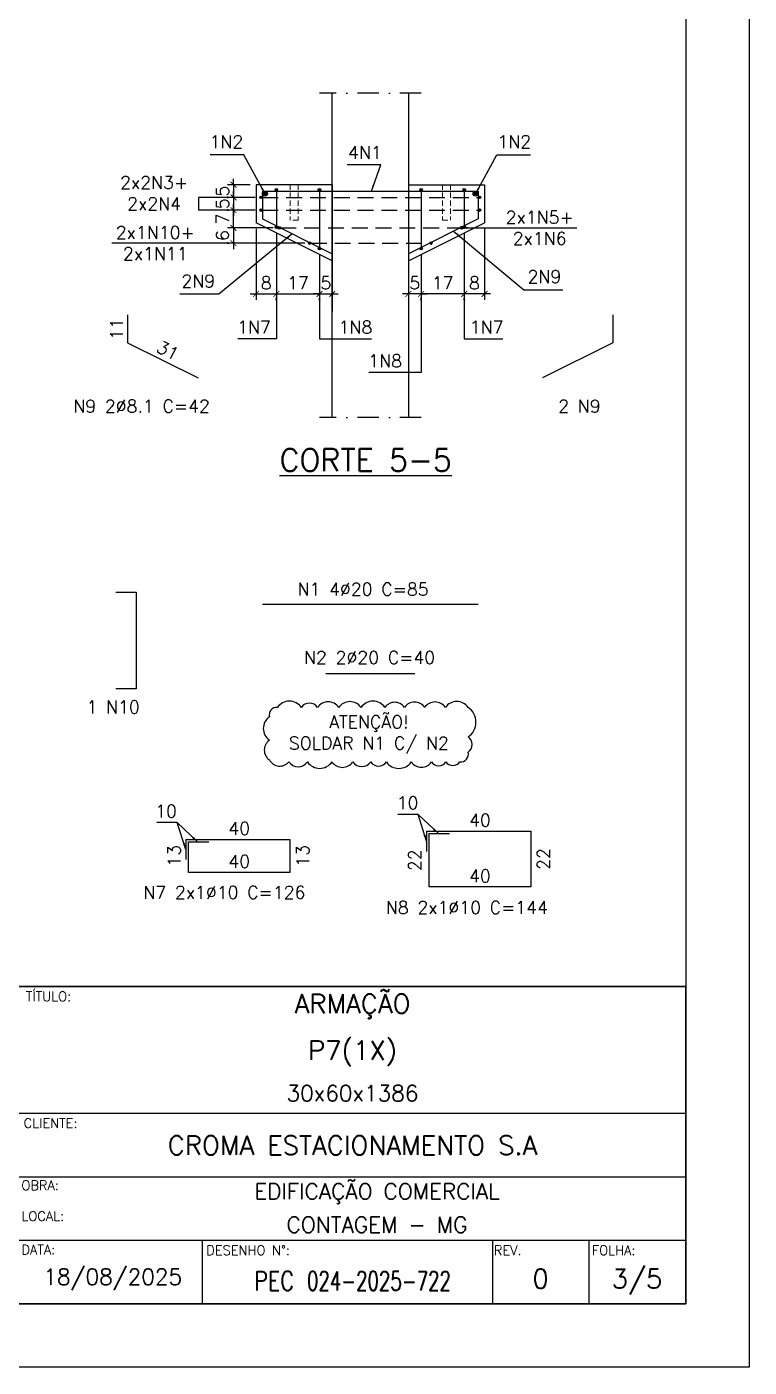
# Model space of a CAD drawing. Header units: centimetres. Extents: x 1658 to 19651, y 8294 to 11444.
# Drawn here: x 13542 to 14396, y 8294 to 9878 of the extents above; entities that cross this region are included whole.
import ezdxf
from ezdxf.enums import TextEntityAlignment as Align

# ---------------------------------------------------------------- set-up
doc = ezdxf.new("R2010")
doc.units = ezdxf.units.CM
doc.header["$LTSCALE"] = 50
doc.header["$MEASUREMENT"] = 0
doc.header["$PDMODE"] = 67
for name, pattern in [('DASHDOT', [1, 0.5, -0.25, 0, -0.25]), ('DASHED', [0.75, 0.5, -0.25]), ('HIDDEN', [0.375, 0.25, -0.125])]:
    doc.linetypes.add(name, pattern=pattern)
doc.layers.add('10 TRACEJADO', color=1, linetype='DASHED', lineweight=13)
for name, color, linetype in [('FORMATO-PRECON', 2, 'Continuous'), ('HACHURAS-PRECON', 1, 'Continuous'), ('LINHA CENTRO-PRECON', 1, 'DASHDOT'), ('LINHA-01-PRECON', 1, 'Continuous'), ('LINHA-02-PRECON', 2, 'Continuous'), ('LINHA-04-PRECON', 4, 'Continuous'), ('X1', 2, 'Continuous')]:
    doc.layers.add(name, color=color, linetype=linetype)
doc.styles.add('PRECON-ROMANS', font='romans.shx')
doc.styles.add('R60', font='ROMANS.shx', dxfattribs={"height": 2})
doc.styles.add('ROMANS', font='ROMANS.SHX', dxfattribs={"oblique": 15, "height": 3})
doc.styles.get("Standard").update_dxf_attribs({"font": 'romans.shx'})
doc.dimstyles.new('ESC50-50', dxfattribs={"dimscale": 50, "dimtxt": 0.2, "dimasz": 0.15, "dimexe": 0.15, "dimexo": 0.15, "dimgap": 0.08, "dimtad": 1, "dimdec": 1, "dimzin": 12, "dimdsep": 46, "dimtxsty": 'Standard', "dimblk": 'ARCHTICK', "dimcen": 0.09, "dimdle": 0.15, "dimclrd": 256, "dimclre": 256, "dimclrt": 2, "dimazin": 3, "dimtfac": 1, "dimtdec": 1, "dimtmove": 1, "dimatfit": 2, "dimfxl": 0.15, "dimtolj": 1, "dimtzin": 0, "dimarcsym": 0})
doc.dimstyles.new('ESC75-25', dxfattribs={"dimscale": 0, "dimtxt": 15, "dimasz": 7, "dimexe": 7, "dimexo": 7, "dimgap": 5.5, "dimtad": 1, "dimdec": 1, "dimlfac": 0.333333, "dimdsep": 46, "dimtxsty": 'Standard', "dimblk": 'ARCHTICK', "dimcen": 0.1, "dimdle": 7, "dimclrd": 256, "dimclre": 256, "dimclrt": 2, "dimadec": 0, "dimazin": 0, "dimtfac": 1, "dimtdec": 1, "dimtix": 1, "dimtmove": 2, "dimatfit": 3, "dimfxl": 1, "dimarcsym": 0})
doc.dimstyles.new('ESC75-75', dxfattribs={"dimscale": 0, "dimtxt": 15, "dimasz": 7, "dimexe": 7, "dimexo": 7, "dimgap": 5.5, "dimtad": 1, "dimdec": 1, "dimdsep": 46, "dimtxsty": 'Standard', "dimblk": 'ARCHTICK', "dimcen": 0.1, "dimdle": 7, "dimclrd": 256, "dimclre": 256, "dimclrt": 2, "dimadec": 0, "dimazin": 0, "dimtfac": 1, "dimtdec": 1, "dimtix": 1, "dimtmove": 2, "dimatfit": 3, "dimfxl": 1, "dimarcsym": 0})

# ---------------------------------------------------------------- blocks, each defined once
blk = doc.blocks.new('A$C2E607E54')
at = {"layer": 'FORMATO-PRECON'}
blk.add_lwpolyline([(0, 4200), (2970, 4200), (2970, 0), (0, 0)], close=True, dxfattribs=at)
at = {"layer": 'FORMATO-PRECON', "color": 6}
blk.add_lwpolyline([(100, 3950), (2870, 3950), (2870, 100), (100, 100)], close=True, dxfattribs=at)
blk = doc.blocks.new('CARIMBO')
at = {"layer": 'FORMATO-PRECON', "color": 6}
for p, q in [((-1050, 300), (0, 300)), ((-1750, 200), (0, 200)), ((-1750, 100), (0, 100)), ((-303.9, 0), (-303.9, 100)), ((-152, 0), (-152, 100))]:
    blk.add_line(p, q, dxfattribs=at)
blk.add_lwpolyline([(-1750, 500), (0, 500), (0, 0), (-1750, 0)], close=True, dxfattribs=at)
blk.add_lwpolyline([(-761.3, 0), (-761.3, 100)], dxfattribs=at)
at = {"layer": 'FORMATO-PRECON', "style": 'ROMANS'}
for s, p in [('TÍTULO:', (-1039.6, 476.7)), ('CLIENTE:', (-1043.1, 277)), ('OBRA:', (-1046.6, 179.1)), ('LOCAL:', (-1046.6, 130.5)), ('DATA:', (-1046.6, 77.7)), ('DESENHO N%%d:', (-755.3, 76.7)), ('REV.', (-302.3, 76.7)), ('FOLHA:', (-148, 76.7))]:
    blk.add_text(s, height=15, dxfattribs=at).set_placement(p)
at = {"layer": 'FORMATO-PRECON', "color": 4, "linetype": 'ByBlock', "style": 'R60', "width": 0.8}
blk.add_text('PEC', height=30, dxfattribs=at).set_placement((-679.9, 21))
at = {"layer": 'FORMATO-PRECON', "color": 5, "style": 'PRECON-ROMANS', "flags": 8}
for p in [(-524.8, 472.6), (-525, 423), (-525, 399.4), (-525, 376)]:
    blk.add_attdef('X', text='', height=30, dxfattribs=at).set_placement(p, align=Align.MIDDLE_CENTER)
at = {"layer": 'FORMATO-PRECON', "color": 3, "style": 'PRECON-ROMANS', "flags": 8}
for p in [(-525, 331.7), (-486.3, 177), (-486.3, 124.4)]:
    blk.add_attdef('X', text='', height=25, dxfattribs=at).set_placement(p, align=Align.MIDDLE_CENTER)
at = {"layer": 'FORMATO-PRECON', "color": 4, "style": 'PRECON-ROMANS', "flags": 8}
for p in [(-525, 249.6), (-483.3, 36), (-228.7, 39.4), (-76.7, 39.4)]:
    blk.add_attdef('X', text='', height=30, dxfattribs=at).set_placement(p, align=Align.MIDDLE_CENTER)
at = {"layer": 'FORMATO-PRECON', "color": 2, "style": 'PRECON-ROMANS', "flags": 8}
for height, p in [(20, (-1635.8, 142.3)), (20, (-1402.5, 142.3)), (20, (-1169.1, 142.3)), (20, (-1635.8, 42.3)), (30, (-902.7, 42.3))]:
    blk.add_attdef('X', text='', height=height, dxfattribs=at).set_placement(p, align=Align.MIDDLE_CENTER)
blk = doc.blocks.new('_ArchTick')
at = {"color": 0, "linetype": 'ByBlock', "const_width": 0.15}
blk.add_lwpolyline([(-0.5, -0.5), (0.5, 0.5)], dxfattribs=at)
blk = doc.blocks.new('*D182')
at = {"layer": 'Defpoints', "color": 0, "transparency": 16777216}
for p in [(13813.2, 9646.1), (13837.2, 9641), (13837.2, 9562.1)]:
    blk.add_point(p, dxfattribs=at)
at = {"layer": 'LINHA-01-PRECON', "lineweight": -2, "transparency": 16777216}
for p, q in [((13813.2, 9639.1), (13813.2, 9555.1)), ((13837.2, 9634), (13837.2, 9555.1)), ((13806.2, 9562.1), (13844.2, 9562.1))]:
    blk.add_line(p, q, dxfattribs=at)
at = {"layer": 'LINHA-01-PRECON', "lineweight": -2, "transparency": 16777216, "xscale": 7, "yscale": 7, "zscale": 7, "rotation": 180}
blk.add_blockref('_ArchTick', (13813.2, 9562.1), dxfattribs=at)
at = {"layer": 'LINHA-01-PRECON', "lineweight": -2, "transparency": 16777216, "xscale": 7, "yscale": 7, "zscale": 7}
blk.add_blockref('_ArchTick', (13837.2, 9562.1), dxfattribs=at)
at = {"layer": 'LINHA-01-PRECON', "color": 2, "transparency": 16777216, "insert": (13825.2, 9575.1), "char_height": 15, "attachment_point": 5}
blk.add_mtext('8', dxfattribs=at)
blk = doc.blocks.new('*D183')
at = {"layer": 'Defpoints', "color": 0, "transparency": 16777216}
for p in [(13837.2, 9641), (13888.2, 9615.5), (13888.2, 9562.1)]:
    blk.add_point(p, dxfattribs=at)
at = {"layer": 'LINHA-01-PRECON', "lineweight": -2, "transparency": 16777216}
for p, q in [((13837.2, 9634), (13837.2, 9555.1)), ((13888.2, 9608.5), (13888.2, 9555.1)), ((13830.2, 9562.1), (13895.2, 9562.1))]:
    blk.add_line(p, q, dxfattribs=at)
at = {"layer": 'LINHA-01-PRECON', "lineweight": -2, "transparency": 16777216, "xscale": 7, "yscale": 7, "zscale": 7, "rotation": 180}
blk.add_blockref('_ArchTick', (13837.2, 9562.1), dxfattribs=at)
at = {"layer": 'LINHA-01-PRECON', "lineweight": -2, "transparency": 16777216, "xscale": 7, "yscale": 7, "zscale": 7}
blk.add_blockref('_ArchTick', (13888.2, 9562.1), dxfattribs=at)
at = {"layer": 'LINHA-01-PRECON', "color": 2, "transparency": 16777216, "insert": (13862.7, 9575.1), "char_height": 15, "attachment_point": 5}
blk.add_mtext('17', dxfattribs=at)
blk = doc.blocks.new('*D184')
at = {"layer": 'Defpoints', "color": 0, "transparency": 16777216}
for p in [(13888.2, 9615.5), (13903.2, 9562.1), (13903.2, 9562.1)]:
    blk.add_point(p, dxfattribs=at)
at = {"layer": 'LINHA-01-PRECON', "lineweight": -2, "transparency": 16777216}
for p, q in [((13888.2, 9608.5), (13888.2, 9555.1)), ((13888.2, 9562.1), (13881.2, 9562.1)), ((13888.2, 9562.1), (13903.2, 9562.1)), ((13903.2, 9562.1), (13910.2, 9562.1))]:
    blk.add_line(p, q, dxfattribs=at)
at = {"layer": 'LINHA-01-PRECON', "lineweight": -2, "transparency": 16777216, "xscale": 7, "yscale": 7, "zscale": 7}
blk.add_blockref('_ArchTick', (13888.2, 9562.1), dxfattribs=at)
at = {"layer": 'LINHA-01-PRECON', "lineweight": -2, "transparency": 16777216, "xscale": 7, "yscale": 7, "zscale": 7, "rotation": 180}
blk.add_blockref('_ArchTick', (13903.2, 9562.1), dxfattribs=at)
at = {"layer": 'LINHA-01-PRECON', "color": 2, "transparency": 16777216, "insert": (13895.7, 9575.1), "char_height": 15, "attachment_point": 5}
blk.add_mtext('5', dxfattribs=at)
blk = doc.blocks.new('*D185')
at = {"layer": 'Defpoints', "color": 0, "transparency": 16777216}
for p in [(13813.2, 9691.1), (13786.5, 9676.1), (13819.2, 9676.1)]:
    blk.add_point(p, dxfattribs=at)
at = {"layer": 'LINHA-01-PRECON', "lineweight": -2, "transparency": 16777216}
for p, q in [((13786.5, 9691.1), (13786.5, 9698.1)), ((13806.2, 9691.1), (13779.5, 9691.1)), ((13786.5, 9691.1), (13786.5, 9676.1)), ((13812.2, 9676.1), (13779.5, 9676.1)), ((13786.5, 9676.1), (13786.5, 9669.1))]:
    blk.add_line(p, q, dxfattribs=at)
at = {"layer": 'LINHA-01-PRECON', "lineweight": -2, "transparency": 16777216, "xscale": 7, "yscale": 7, "zscale": 7}
for p, rotation in [((13786.5, 9691.1), 270), ((13786.5, 9676.1), 90)]:
    blk.add_blockref('_ArchTick', p, dxfattribs=dict(at, rotation=rotation))
at = {"layer": 'LINHA-01-PRECON', "color": 2, "transparency": 16777216, "insert": (13773.5, 9683.6), "char_height": 15, "attachment_point": 5, "rotation": 90}
blk.add_mtext('5', dxfattribs=at)
blk = doc.blocks.new('*D186')
at = {"layer": 'Defpoints', "color": 0, "transparency": 16777216}
for p in [(13786.5, 9661.1), (13819.2, 9676.1), (13819.2, 9661.1)]:
    blk.add_point(p, dxfattribs=at)
at = {"layer": 'LINHA-01-PRECON', "lineweight": -2, "transparency": 16777216}
for p, q in [((13786.5, 9676.1), (13786.5, 9683.1)), ((13812.2, 9676.1), (13779.5, 9676.1)), ((13812.2, 9661.1), (13779.5, 9661.1)), ((13786.5, 9676.1), (13786.5, 9661.1)), ((13786.5, 9661.1), (13786.5, 9654.1))]:
    blk.add_line(p, q, dxfattribs=at)
at = {"layer": 'LINHA-01-PRECON', "lineweight": -2, "transparency": 16777216, "xscale": 7, "yscale": 7, "zscale": 7}
for p, rotation in [((13786.5, 9676.1), 270), ((13786.5, 9661.1), 90)]:
    blk.add_blockref('_ArchTick', p, dxfattribs=dict(at, rotation=rotation))
at = {"layer": 'LINHA-01-PRECON', "color": 2, "transparency": 16777216, "insert": (13773.5, 9668.6), "char_height": 15, "attachment_point": 5, "rotation": 90}
blk.add_mtext('5', dxfattribs=at)
blk = doc.blocks.new('*D197')
at = {"layer": 'Defpoints', "color": 0, "linetype": 'Continuous', "transparency": 16777216}
for p in [(13733.2, 8878.6), (13733.2, 8878.6), (13853.2, 8878.6)]:
    blk.add_point(p, dxfattribs=at)
at = {"layer": 'LINHA-01-PRECON', "color": 2, "linetype": 'Continuous', "transparency": 16777216, "insert": (13793.2, 8891.6), "char_height": 15, "attachment_point": 5}
blk.add_mtext('40', dxfattribs=at)
blk = doc.blocks.new('*D198')
at = {"layer": 'Defpoints', "color": 0, "linetype": 'Continuous', "transparency": 16777216}
for p in [(13853.2, 8917.6), (13853.2, 8917.6), (13853.2, 8878.6)]:
    blk.add_point(p, dxfattribs=at)
at = {"layer": 'LINHA-01-PRECON', "color": 2, "linetype": 'Continuous', "transparency": 16777216, "insert": (13868.3, 8898.1), "char_height": 15, "attachment_point": 5, "rotation": 90}
blk.add_mtext('13', dxfattribs=at)
blk = doc.blocks.new('*D199')
at = {"layer": 'Defpoints', "color": 0, "linetype": 'Continuous', "transparency": 16777216}
for p in [(13733.2, 8917.6), (13733.2, 8917.6), (13853.2, 8917.6)]:
    blk.add_point(p, dxfattribs=at)
at = {"layer": 'LINHA-01-PRECON', "color": 2, "linetype": 'Continuous', "transparency": 16777216, "insert": (13793.2, 8930.6), "char_height": 15, "attachment_point": 5}
blk.add_mtext('40', dxfattribs=at)
blk = doc.blocks.new('*D200')
at = {"layer": 'Defpoints', "color": 0, "linetype": 'Continuous', "transparency": 16777216}
for p in [(13733.2, 8917.6), (13733.2, 8917.6), (13733.2, 8878.6)]:
    blk.add_point(p, dxfattribs=at)
at = {"layer": 'LINHA-01-PRECON', "color": 2, "linetype": 'Continuous', "transparency": 16777216, "insert": (13716.4, 8898.1), "char_height": 15, "attachment_point": 5, "rotation": 90}
blk.add_mtext('13', dxfattribs=at)
blk = doc.blocks.new('*D201')
at = {"layer": 'Defpoints', "color": 0, "linetype": 'Continuous', "transparency": 16777216}
for p in [(14017.7, 8861.4), (14017.7, 8861.4), (14137.7, 8861.4)]:
    blk.add_point(p, dxfattribs=at)
at = {"layer": 'LINHA-01-PRECON', "color": 2, "linetype": 'Continuous', "transparency": 16777216, "insert": (14077.7, 8874.4), "char_height": 15, "attachment_point": 5}
blk.add_mtext('40', dxfattribs=at)
blk = doc.blocks.new('*D202')
at = {"layer": 'Defpoints', "color": 0, "linetype": 'Continuous', "transparency": 16777216}
for p in [(14137.7, 8927.4), (14137.7, 8927.4), (14137.7, 8861.4)]:
    blk.add_point(p, dxfattribs=at)
at = {"layer": 'LINHA-01-PRECON', "color": 2, "linetype": 'Continuous', "transparency": 16777216, "insert": (14152.8, 8894.4), "char_height": 15, "attachment_point": 5, "rotation": 90}
blk.add_mtext('22', dxfattribs=at)
blk = doc.blocks.new('*D203')
at = {"layer": 'Defpoints', "color": 0, "linetype": 'Continuous', "transparency": 16777216}
for p in [(14017.7, 8927.4), (14017.7, 8927.4), (14137.7, 8927.4)]:
    blk.add_point(p, dxfattribs=at)
at = {"layer": 'LINHA-01-PRECON', "color": 2, "linetype": 'Continuous', "transparency": 16777216, "insert": (14077.7, 8940.4), "char_height": 15, "attachment_point": 5}
blk.add_mtext('40', dxfattribs=at)
blk = doc.blocks.new('*D204')
at = {"layer": 'Defpoints', "color": 0, "linetype": 'Continuous', "transparency": 16777216}
for p in [(14017.7, 8927.4), (14017.7, 8927.4), (14017.7, 8861.4)]:
    blk.add_point(p, dxfattribs=at)
at = {"layer": 'LINHA-01-PRECON', "color": 2, "linetype": 'Continuous', "transparency": 16777216, "insert": (14000.9, 8892.9), "char_height": 15, "attachment_point": 5, "rotation": 90}
blk.add_mtext('22', dxfattribs=at)
blk = doc.blocks.new('*D205')
at = {"layer": 'Defpoints', "color": 0, "linetype": 'Continuous', "transparency": 16777216}
for p in [(13661.4, 9537.3), (13661.4, 9504.4), (13661.4, 9504.4)]:
    blk.add_point(p, dxfattribs=at)
at = {"layer": 'LINHA-01-PRECON', "color": 2, "linetype": 'Continuous', "transparency": 16777216, "insert": (13648.4, 9520.8), "char_height": 15, "attachment_point": 5, "rotation": 90}
blk.add_mtext('11', dxfattribs=at)
blk = doc.blocks.new('*D206')
at = {"layer": 'Defpoints', "color": 0, "linetype": 'Continuous', "transparency": 16777216}
for p in [(13661.4, 9504.4), (13744.7, 9462.8), (13744.7, 9462.8)]:
    blk.add_point(p, dxfattribs=at)
at = {"layer": 'LINHA-01-PRECON', "color": 2, "linetype": 'Continuous', "transparency": 16777216, "insert": (13708.9, 9495.2), "char_height": 15, "attachment_point": 5, "rotation": 333.4377}
blk.add_mtext('31', dxfattribs=at)
blk = doc.blocks.new('*D209')
at = {"layer": 'Defpoints', "color": 0, "transparency": 16777216}
for p in [(13786.5, 9661.1), (13819.2, 9661.1), (13840.4, 9640.1)]:
    blk.add_point(p, dxfattribs=at)
at = {"layer": 'LINHA-01-PRECON', "lineweight": -2, "transparency": 16777216}
for p, q in [((13812.2, 9661.1), (13779.5, 9661.1)), ((13786.5, 9661.1), (13786.5, 9668.1)), ((13786.5, 9640.1), (13786.5, 9661.1)), ((13833.4, 9640.1), (13779.5, 9640.1)), ((13786.5, 9640.1), (13786.5, 9633.1))]:
    blk.add_line(p, q, dxfattribs=at)
at = {"layer": 'LINHA-01-PRECON', "lineweight": -2, "transparency": 16777216, "xscale": 7, "yscale": 7, "zscale": 7}
for p, rotation in [((13786.5, 9661.1), 270), ((13786.5, 9640.1), 90)]:
    blk.add_blockref('_ArchTick', p, dxfattribs=dict(at, rotation=rotation))
at = {"layer": 'LINHA-01-PRECON', "color": 2, "transparency": 16777216, "insert": (13773.5, 9650.6), "char_height": 15, "attachment_point": 5, "rotation": 90}
blk.add_mtext('7', dxfattribs=at)
blk = doc.blocks.new('*D216')
at = {"layer": 'Defpoints', "color": 0, "transparency": 16777216}
for p in [(14083.2, 9646.1), (14059.2, 9641), (14059.2, 9562.1)]:
    blk.add_point(p, dxfattribs=at)
at = {"layer": 'LINHA-01-PRECON', "lineweight": -2, "transparency": 16777216}
for p, q in [((14059.2, 9634), (14059.2, 9555.1)), ((14083.2, 9639.1), (14083.2, 9555.1)), ((14090.2, 9562.1), (14052.2, 9562.1))]:
    blk.add_line(p, q, dxfattribs=at)
at = {"layer": 'LINHA-01-PRECON', "lineweight": -2, "transparency": 16777216, "xscale": 7, "yscale": 7, "zscale": 7, "rotation": 180}
blk.add_blockref('_ArchTick', (14059.2, 9562.1), dxfattribs=at)
at = {"layer": 'LINHA-01-PRECON', "lineweight": -2, "transparency": 16777216, "xscale": 7, "yscale": 7, "zscale": 7}
blk.add_blockref('_ArchTick', (14083.2, 9562.1), dxfattribs=at)
at = {"layer": 'LINHA-01-PRECON', "color": 2, "transparency": 16777216, "insert": (14071.2, 9575.1), "char_height": 15, "attachment_point": 5}
blk.add_mtext('8', dxfattribs=at)
blk = doc.blocks.new('*D217')
at = {"layer": 'Defpoints', "color": 0, "transparency": 16777216}
for p in [(14059.2, 9641), (14008.2, 9615.5), (14008.2, 9562.1)]:
    blk.add_point(p, dxfattribs=at)
at = {"layer": 'LINHA-01-PRECON', "lineweight": -2, "transparency": 16777216}
for p, q in [((14059.2, 9634), (14059.2, 9555.1)), ((14008.2, 9608.5), (14008.2, 9555.1)), ((14066.2, 9562.1), (14001.2, 9562.1))]:
    blk.add_line(p, q, dxfattribs=at)
at = {"layer": 'LINHA-01-PRECON', "lineweight": -2, "transparency": 16777216, "xscale": 7, "yscale": 7, "zscale": 7, "rotation": 180}
blk.add_blockref('_ArchTick', (14008.2, 9562.1), dxfattribs=at)
at = {"layer": 'LINHA-01-PRECON', "lineweight": -2, "transparency": 16777216, "xscale": 7, "yscale": 7, "zscale": 7}
blk.add_blockref('_ArchTick', (14059.2, 9562.1), dxfattribs=at)
at = {"layer": 'LINHA-01-PRECON', "color": 2, "transparency": 16777216, "insert": (14033.7, 9575.1), "char_height": 15, "attachment_point": 5}
blk.add_mtext('17', dxfattribs=at)
blk = doc.blocks.new('*D218')
at = {"layer": 'Defpoints', "color": 0, "transparency": 16777216}
for p in [(14008.2, 9615.5), (13993.2, 9562.1), (13993.2, 9562.1)]:
    blk.add_point(p, dxfattribs=at)
at = {"layer": 'LINHA-01-PRECON', "lineweight": -2, "transparency": 16777216}
for p, q in [((14008.2, 9608.5), (14008.2, 9555.1)), ((13993.2, 9562.1), (13986.2, 9562.1)), ((14008.2, 9562.1), (13993.2, 9562.1)), ((14008.2, 9562.1), (14015.2, 9562.1))]:
    blk.add_line(p, q, dxfattribs=at)
at = {"layer": 'LINHA-01-PRECON', "lineweight": -2, "transparency": 16777216, "xscale": 7, "yscale": 7, "zscale": 7}
blk.add_blockref('_ArchTick', (13993.2, 9562.1), dxfattribs=at)
at = {"layer": 'LINHA-01-PRECON', "lineweight": -2, "transparency": 16777216, "xscale": 7, "yscale": 7, "zscale": 7, "rotation": 180}
blk.add_blockref('_ArchTick', (14008.2, 9562.1), dxfattribs=at)
at = {"layer": 'LINHA-01-PRECON', "color": 2, "transparency": 16777216, "insert": (14000.7, 9575.1), "char_height": 15, "attachment_point": 5}
blk.add_mtext('5', dxfattribs=at)
blk = doc.blocks.new('*D225')
at = {"layer": 'Defpoints', "color": 0, "transparency": 16777216}
for p in [(13840.4, 9640.1), (13786.5, 9622.1), (13877.9, 9622.1)]:
    blk.add_point(p, dxfattribs=at)
at = {"layer": 'LINHA-01-PRECON', "lineweight": -2, "transparency": 16777216}
for p, q in [((13786.5, 9640.1), (13786.5, 9647.1)), ((13833.4, 9640.1), (13779.5, 9640.1)), ((13786.5, 9640.1), (13786.5, 9622.1)), ((13870.9, 9622.1), (13779.5, 9622.1)), ((13786.5, 9622.1), (13786.5, 9615.1))]:
    blk.add_line(p, q, dxfattribs=at)
at = {"layer": 'LINHA-01-PRECON', "lineweight": -2, "transparency": 16777216, "xscale": 7, "yscale": 7, "zscale": 7}
for p, rotation in [((13786.5, 9640.1), 270), ((13786.5, 9622.1), 90)]:
    blk.add_blockref('_ArchTick', p, dxfattribs=dict(at, rotation=rotation))
at = {"layer": 'LINHA-01-PRECON', "color": 2, "transparency": 16777216, "insert": (13773.5, 9631.1), "char_height": 15, "attachment_point": 5, "rotation": 90}
blk.add_mtext('6', dxfattribs=at)

msp = doc.modelspace()

# ---------------------------------------------------------------- hatches: boundary and pattern name
at = {"layer": 'LINHA-01-PRECON', "linetype": 'Continuous'}
h = msp.add_hatch(color=256, dxfattribs=at)
h.dxf.hatch_style = 1
edge = h.paths.add_edge_path()
edge.add_arc((13819.16, 9676.15), 1.5, 0, 360)
h = msp.add_hatch(color=256, dxfattribs=at)
h.dxf.hatch_style = 1
edge = h.paths.add_edge_path()
edge.add_arc((13823.66, 9680.65), 3, 0, 360)
h = msp.add_hatch(color=256, dxfattribs=at)
h.dxf.hatch_style = 1
edge = h.paths.add_edge_path()
edge.add_arc((13837.16, 9685.15), 1.5, 0, 360)
h = msp.add_hatch(color=256, dxfattribs=at)
h.dxf.hatch_style = 1
edge = h.paths.add_edge_path()
edge.add_arc((13888.16, 9685.15), 1.5, 0, 360)
h = msp.add_hatch(color=256, dxfattribs=at)
h.dxf.hatch_style = 1
edge = h.paths.add_edge_path()
edge.add_arc((14008.16, 9685.15), 1.5, 0, 360)
h = msp.add_hatch(color=256, dxfattribs=at)
h.dxf.hatch_style = 1
edge = h.paths.add_edge_path()
edge.add_arc((14059.16, 9685.15), 1.5, 0, 360)
h = msp.add_hatch(color=256, dxfattribs=at)
h.dxf.hatch_style = 1
edge = h.paths.add_edge_path()
edge.add_arc((14072.66, 9680.65), 3, 0, 360)
h = msp.add_hatch(color=256, dxfattribs=at)
h.dxf.hatch_style = 1
edge = h.paths.add_edge_path()
edge.add_arc((14077.16, 9676.15), 1.5, 0, 360)
h = msp.add_hatch(color=256, dxfattribs=at)
h.dxf.hatch_style = 1
edge = h.paths.add_edge_path()
edge.add_arc((13819.16, 9661.15), 1.5, 0, 360)
h = msp.add_hatch(color=256, dxfattribs=at)
h.dxf.hatch_style = 1
edge = h.paths.add_edge_path()
edge.add_arc((14077.16, 9661.15), 1.5, 0, 360)
h = msp.add_hatch(color=256, dxfattribs=at)
h.dxf.hatch_style = 1
edge = h.paths.add_edge_path()
edge.add_arc((13837.16, 9641.03), 1.5, 0, 360)
h = msp.add_hatch(color=256, dxfattribs=at)
h.dxf.hatch_style = 1
edge = h.paths.add_edge_path()
edge.add_arc((13840.43, 9640.15), 1.5, 0, 360)
h = msp.add_hatch(color=256, dxfattribs=at)
h.dxf.hatch_style = 1
edge = h.paths.add_edge_path()
edge.add_arc((14055.89, 9640.15), 1.5, 0, 360)
h = msp.add_hatch(color=256, dxfattribs=at)
h.dxf.hatch_style = 1
edge = h.paths.add_edge_path()
edge.add_arc((14059.16, 9641.03), 1.5, 0, 360)
h = msp.add_hatch(color=256, dxfattribs=at)
h.dxf.hatch_style = 1
edge = h.paths.add_edge_path()
edge.add_arc((13876.43, 9622.15), 1.5, 0, 360)
h = msp.add_hatch(color=256, dxfattribs=at)
h.dxf.hatch_style = 1
edge = h.paths.add_edge_path()
edge.add_arc((13888.16, 9615.53), 1.5, 0, 360)
h = msp.add_hatch(color=256, dxfattribs=at)
h.dxf.hatch_style = 1
edge = h.paths.add_edge_path()
edge.add_arc((14008.16, 9615.53), 1.5, 0, 360)
h = msp.add_hatch(color=256, dxfattribs=at)
h.dxf.hatch_style = 1
edge = h.paths.add_edge_path()
edge.add_arc((14019.89, 9622.15), 1.5, 0, 360)

# ---------------------------------------------------------------- linework, layer by layer
at = {"layer": '10 TRACEJADO', "linetype": 'HIDDEN', "ltscale": 0.5, "extrusion": (0, 1, 0)}
for p, q in [((13853.36, 9691.15), (13853.36, 9649.15)), ((13862.96, 9691.15), (13862.96, 9649.15)), ((14033.36, 9691.15), (14033.36, 9649.15)), ((14042.96, 9691.15), (14042.96, 9649.15)), ((13862.96, 9649.15), (13853.36, 9649.15)), ((14033.36, 9649.15), (14042.96, 9649.15))]:
    msp.add_line(p, q, dxfattribs=at)
at = {"layer": 'FORMATO-PRECON', "color": 6}
msp.add_lwpolyline([(14320.86, 8743.94), (12243.36, 8743.94), (12243.36, 8368.94), (14320.86, 8368.94)], close=True, dxfattribs=at)
at = {"layer": 'LINHA CENTRO-PRECON', "extrusion": (0, 1, 0)}
for p, q in [((14008.16, 9799.15), (13888.16, 9799.15)), ((14008.16, 9416.15), (13888.16, 9416.15))]:
    msp.add_line(p, q, dxfattribs=at)
at = {"layer": 'LINHA-01-PRECON', "linetype": 'Continuous'}
msp.add_lwpolyline([(14063.82, 9073.56, 0.5205671), (14036.88, 9073.56, 0.5205671), (14012.43, 9073.56, 0.5205671), (13988.56, 9073.56, 0.5205671), (13965.52, 9073.56, 0.5205671), (13937.17, 9073.56, 0.5205671), (13910.97, 9073.56, 0.5205671), (13885.82, 9073.56, 0.5205671), (13866.71, 9073.56, 0.5205671), (13838.42, 9073.56, 0.5205671), (13828.93, 9062.37, 0.5205671), (13828.93, 9034.7, 0.5205671), (13828.93, 9011.45, 0.5205671), (13851.98, 9009.08, 0.5205671), (13873.86, 9009.08, 0.5205671), (13902.94, 9009.08, 0.5205671), (13927.43, 9009.08, 0.5205671), (13948.71, 9009.08, 0.5205671), (13967.2, 9009.08, 0.5205671), (13996.54, 9009.08, 0.5205671), (14020.55, 9009.08, 0.5205671), (14037.55, 9009.08, 0.5205671), (14053.93, 9009.08, 0.5205671), (14063.82, 9020.82, 0.5205671), (14063.82, 9038.57, 0.5205671)], format="xyb", close=True, dxfattribs=at)
for centre, radius in [((13819.16, 9676.15), 1.5), ((13823.66, 9680.65), 3), ((13837.16, 9685.15), 1.5), ((13888.16, 9685.15), 1.5), ((14008.16, 9685.15), 1.5), ((14059.16, 9685.15), 1.5), ((14072.66, 9680.65), 3), ((14077.16, 9676.15), 1.5), ((13819.16, 9661.15), 1.5), ((14077.16, 9661.15), 1.5), ((13837.16, 9641.03), 1.5), ((13840.43, 9640.15), 1.5), ((14055.89, 9640.15), 1.5), ((14059.16, 9641.03), 1.5), ((13876.43, 9622.15), 1.5), ((13888.16, 9615.53), 1.5), ((14008.16, 9615.53), 1.5), ((14019.89, 9622.15), 1.5)]:
    msp.add_circle(centre, radius, dxfattribs=at)
at = {"layer": 'LINHA-02-PRECON', "extrusion": (0, 1, 0)}
for p, q in [((13903.16, 9416.15), (13903.16, 9799.15)), ((13993.16, 9799.15), (13993.16, 9416.15)), ((13813.16, 9691.15), (13813.16, 9646.15)), ((13903.16, 9691.15), (13813.16, 9691.15)), ((13903.16, 9691.15), (13903.16, 9616.15)), ((13993.16, 9691.15), (13993.16, 9616.15)), ((13993.16, 9691.15), (14083.16, 9691.15)), ((14083.16, 9691.15), (14083.16, 9646.15)), ((13903.16, 9601.15), (13813.16, 9646.15)), ((13993.16, 9601.15), (14083.16, 9646.15)), ((13903.16, 9616.15), (13903.16, 9541.15))]:
    msp.add_line(p, q, dxfattribs=at)
at = {"layer": 'LINHA-04-PRECON', "extrusion": (0, 1, 0)}
for p, q in [((13820.66, 9683.65), (14075.66, 9683.65)), ((13837.16, 9683.65), (13837.16, 9642.53)), ((13888.16, 9683.65), (13888.16, 9617.03)), ((14008.16, 9683.65), (14008.16, 9617.03)), ((14059.16, 9683.65), (14059.16, 9642.53)), ((13820.66, 9195.52), (14075.66, 9195.52))]:
    msp.add_line(p, q, dxfattribs=at)
at = {"layer": 'LINHA-04-PRECON', "linetype": 'HIDDEN', "ltscale": 1.5, "extrusion": (0, 1, 0)}
for p, q in [((13820.66, 9676.15), (14075.66, 9676.15)), ((13820.66, 9661.15), (14075.66, 9661.15)), ((13841.93, 9640.15), (14054.39, 9640.15)), ((13877.93, 9622.15), (14018.39, 9622.15))]:
    msp.add_line(p, q, dxfattribs=at)
at = {"layer": 'LINHA-04-PRECON'}
for p, q in [((14000.66, 9113.05), (13895.66, 9113.05)), ((13730.17, 8917.64), (13853.17, 8917.64)), ((13730.17, 8917.64), (13730.17, 8893.64)), ((13853.17, 8917.64), (13853.17, 8878.62)), ((14014.66, 8927.38), (14137.66, 8927.38)), ((14014.66, 8927.38), (14014.66, 8903.38)), ((14017.66, 8861.36), (14017.66, 8924.38)), ((14017.66, 8924.38), (14041.66, 8924.38)), ((14137.66, 8927.38), (14137.66, 8861.36)), ((13733.17, 8878.62), (13733.17, 8914.64)), ((13733.17, 8914.64), (13757.17, 8914.64)), ((13853.17, 8878.62), (13733.17, 8878.62)), ((14137.66, 8861.36), (14017.66, 8861.36))]:
    msp.add_line(p, q, dxfattribs=at)
msp.add_lwpolyline([(13647.45, 9209.53), (13671.45, 9209.53), (13671.45, 9095.53), (13647.45, 9095.53)], dxfattribs=at)
for points in [[(13820.66, 9683.65, 0), (13820.66, 9650.78, 0), (13903.16, 9609.53, 0)], [(14075.66, 9683.65, 0), (14075.66, 9650.78, 0), (13993.16, 9609.53, 0)], [(13661.41, 9537.28, 0), (13661.41, 9504.42, 0), (13744.71, 9462.77, 0)], [(14234.91, 9537.28, 0), (14234.91, 9504.42, 0), (14151.6, 9462.77, 0)]]:
    msp.add_polyline3d(points, dxfattribs=at)

# ---------------------------------------------------------------- block references
at = {"layer": 'FORMATO-PRECON'}
ref = msp.add_blockref('CARIMBO', (14320.86, 8368.94), dxfattribs=dict(at, xscale=0.7499999918802306, yscale=0.7499999918802306, zscale=0.7499999918802306))
ref.add_attrib('X', 'ARMAÇÃO', dxfattribs={"color": 5, "height": 22.5, "style": 'PRECON-ROMANS', "flags": 8}).set_placement((13927.23, 8723.42), align=Align.MIDDLE_CENTER)
ref.add_attrib('X', 'P7(1X)', dxfattribs={"color": 5, "height": 22.5, "style": 'PRECON-ROMANS', "flags": 8}).set_placement((13927.12, 8668.47), align=Align.MIDDLE_CENTER)
ref.add_attrib('X', '30x60x1386', dxfattribs={"color": 3, "height": 18.75, "style": 'PRECON-ROMANS', "flags": 8}).set_placement((13927.12, 8617.7), align=Align.MIDDLE_CENTER)
ref.add_attrib('X', 'CROMA ESTACIONAMENTO S.A', dxfattribs={"color": 4, "height": 22.5, "style": 'PRECON-ROMANS', "flags": 8}).set_placement((13927.12, 8556.14), align=Align.MIDDLE_CENTER)
ref.add_attrib('X', 'EDIFICAÇÃO COMERCIAL', dxfattribs={"color": 3, "height": 18.75, "style": 'PRECON-ROMANS', "flags": 8}).set_placement((13956.11, 8501.67), align=Align.MIDDLE_CENTER)
ref.add_attrib('X', 'CONTAGEM - MG', dxfattribs={"color": 3, "height": 18.75, "style": 'PRECON-ROMANS', "flags": 8}).set_placement((13956.11, 8462.26), align=Align.MIDDLE_CENTER)
ref.add_attrib('X', '18/08/2025', dxfattribs={"color": 2, "height": 18.75, "style": 'PRECON-ROMANS'}).set_placement((13643.8, 8400.7), align=Align.MIDDLE_CENTER)
ref.add_attrib('X', '024-2025-722', dxfattribs={"color": 4, "height": 22.5, "style": 'PRECON-ROMANS', "width": 0.7}).set_placement((13958.36, 8395.93), align=Align.MIDDLE_CENTER)
ref.add_attrib('X', '0', dxfattribs={"color": 4, "height": 22.5, "style": 'PRECON-ROMANS'}).set_placement((14149.36, 8398.48), align=Align.MIDDLE_CENTER)
ref.add_attrib('X', '3/5', dxfattribs={"color": 4, "height": 22.5, "style": 'PRECON-ROMANS'}).set_placement((14263.33, 8398.48), align=Align.MIDDLE_CENTER)
at = {"layer": 'HACHURAS-PRECON', "xscale": 0.7499999999999996, "yscale": 0.7499999999999996, "zscale": 0.7499999999999996}
msp.add_blockref('A$C2E607E54', (12168.36, 8293.94), dxfattribs=at)

# ---------------------------------------------------------------- texts
at = {"layer": 'LINHA-01-PRECON', "color": 2, "linetype": 'Continuous', "char_height": 15, "attachment_point": 5}
for s, insert in [('1N2', (13778.08, 9741.91)), ('1N2', (14118.23, 9741.91)), ('4N1', (13941.74, 9729.25)), ('2x2N3+\\P2x2N4', (13692.69, 9681.16)), ('2x1N5+\\P2x1N6', (14148.28, 9640.15)), ('2x1N10+\\P2x1N11', (13694.06, 9622.15)), ('2N9', (13744.89, 9577.33)), ('2N9', (14153.89, 9582.5)), ('1N7', (13810.78, 9522.82)), ('1N8', (13930.6, 9522.82)), ('1N7', (14085.54, 9522.82)), ('1N8', (13965.71, 9482.94)), ('{\\C4;ATENÇÃO!\\P}SOLDAR N1 C/ N2', (13946.45, 9041.34)), ('10', (13992.2, 8960.77)), ('10', (13706.81, 8951.02))]:
    msp.add_mtext(s, dxfattribs=dict(at, insert=insert))
at = {"layer": 'LINHA-01-PRECON', "color": 4, "insert": (13942.71, 9365.92, -0.05), "char_height": 26.25, "attachment_point": 5}
msp.add_mtext('{\\LCORTE 5-5}', dxfattribs=at)
at = {"layer": 'X1', "style": 'PRECON-ROMANS'}
for s, p in [('N9 2%%C8.1 C=42', (13597.22, 9422)), ('2 N9', (14170.2, 9422)), ('N1 4%%C20 C=85', (13862.15, 9205.64)), ('N2 2%%C20 C=40', (13869.87, 9125.01)), ('1 N10', (13612.83, 9066.5)), ('N7 2x1%%C10 C=126', (13679.95, 8847.45)), ('N8 2x1%%C10 C=144', (13966.51, 8829.59))]:
    msp.add_text(s, height=15, dxfattribs=at).set_placement(p)

# ---------------------------------------------------------------- dimensions: what is measured, and where the dimension line sits
at = {"layer": 'LINHA-01-PRECON'}
for base, p1, p2, angle, picture, middle in [((13786.45, 9676.15), (13813.16, 9691.15), (13819.16, 9676.15), 90, '*D185', (13773.45, 9683.65)), ((13786.45, 9661.15), (13819.16, 9676.15), (13819.16, 9661.15), 90, '*D186', (13773.45, 9668.65)), ((13786.45, 9661.15), (13840.43, 9640.15), (13819.16, 9661.15), 270, '*D209', (13773.45, 9650.65)), ((13786.45, 9622.15), (13840.43, 9640.15), (13877.93, 9622.15), 90, '*D225', (13773.45, 9631.15)), ((14059.16, 9562.15), (14083.16, 9646.15), (14059.16, 9641.03), 180, '*D216', (14071.16, 9575.15)), ((14008.16, 9562.15), (14059.16, 9641.03), (14008.16, 9615.53), 180, '*D217', (14033.66, 9575.15)), ((13993.16, 9562.15), (14008.16, 9615.53), (13993.16, 9562.15), 180, '*D218', (14000.66, 9575.15))]:
    dim = msp.add_linear_dim(base=base, p1=p1, p2=p2, angle=angle, dimstyle='ESC75-25', override={"dimscale": 1}, dxfattribs=at)
    dim.commit()
    dim.dimension.update_dxf_attribs({"geometry": picture, "text_midpoint": middle})
for base, p1, p2, picture, middle in [((13837.16, 9562.15), (13813.16, 9646.15), (13837.16, 9641.03), '*D182', (13825.16, 9575.15)), ((13888.16, 9562.15), (13837.16, 9641.03), (13888.16, 9615.53), '*D183', (13862.66, 9575.15)), ((13903.16, 9562.15), (13888.16, 9615.53), (13903.16, 9562.15), '*D184', (13895.66, 9575.15))]:
    dim = msp.add_linear_dim(base=base, p1=p1, p2=p2, dimstyle='ESC75-25', override={"dimscale": 1}, dxfattribs=at)
    dim.commit()
    dim.dimension.update_dxf_attribs({"geometry": picture, "text_midpoint": middle})
at = {"layer": 'LINHA-01-PRECON', "linetype": 'Continuous'}
for p1, p2, picture, middle in [((13661.41, 9537.28), (13661.41, 9504.42), '*D205', (13648.41, 9520.85)), ((13661.41, 9504.42), (13744.71, 9462.77), '*D206', (13708.87, 9495.22))]:
    dim = msp.add_aligned_dim(p1=p1, p2=p2, distance=0, dimstyle='ESC75-25', override={"dimscale": 1, "dimse1": 1, "dimse2": 1, "dimsd1": 1, "dimsd2": 1}, dxfattribs=at)
    dim.commit()
    dim.dimension.update_dxf_attribs({"geometry": picture, "text_midpoint": middle})
for base, p1, p2, picture, middle in [((14017.66, 8927.38), (14137.66, 8927.38), (14017.66, 8927.38), '*D203', (14077.66, 8940.38)), ((13733.17, 8917.64), (13853.17, 8917.64), (13733.17, 8917.64), '*D199', (13793.17, 8930.64)), ((13733.17, 8878.62), (13853.17, 8878.62), (13733.17, 8878.62), '*D197', (13793.17, 8891.62)), ((14017.66, 8861.36), (14137.66, 8861.36), (14017.66, 8861.36), '*D201', (14077.66, 8874.36))]:
    dim = msp.add_linear_dim(base=base, p1=p1, p2=p2, angle=180, dimstyle='ESC75-25', override={"dimscale": 1, "dimse1": 1, "dimse2": 1, "dimsd1": 1, "dimsd2": 1}, dxfattribs=at)
    dim.commit()
    dim.dimension.update_dxf_attribs({"geometry": picture, "text_midpoint": middle})
for base, p1, p2, picture, middle in [((13733.17, 8917.64), (13733.17, 8878.62), (13733.17, 8917.64), '*D200', (13716.39, 8898.13)), ((13853.17, 8917.64), (13853.17, 8878.62), (13853.17, 8917.64), '*D198', (13868.32, 8898.13)), ((14017.66, 8927.38), (14017.66, 8861.36), (14017.66, 8927.38), '*D204', (14000.89, 8892.87)), ((14137.66, 8927.38), (14137.66, 8861.36), (14137.66, 8927.38), '*D202', (14152.81, 8894.37))]:
    dim = msp.add_linear_dim(base=base, p1=p1, p2=p2, angle=90, dimstyle='ESC75-25', override={"dimscale": 1, "dimse1": 1, "dimse2": 1, "dimsd1": 1, "dimsd2": 1}, dxfattribs=at)
    dim.commit()
    dim.dimension.update_dxf_attribs({"geometry": picture, "text_midpoint": middle, "dimtype": 160})

# ---------------------------------------------------------------- leaders
for points in [[(13823.66, 9680.65), (13798.76, 9726.42), (13759.04, 9726.42)], [(14072.66, 9680.65), (14097.55, 9726.42), (14137.27, 9726.42)], [(13949.48, 9683.65), (13960.51, 9714.56), (13920.79, 9714.56)], [(13856, 9633.11), (13769.15, 9561.84), (13723.05, 9561.84)], [(14046.54, 9636.22), (14129.63, 9567.01), (14175.74, 9567.01)]]:
    msp.add_leader(points, dimstyle='ESC75-75', override={"dimscale": 1, "dimtad": 0}, dxfattribs=at)
at = {"layer": 'LINHA-01-PRECON'}
for points in [[(13786.45, 9676.15), (13745.3, 9676.15), (13745.3, 9661.15)], [(13786.45, 9661.15), (13745.3, 9661.15)], [(14055.89, 9640.15), (14192.25, 9640.15)], [(13786.45, 9622.15), (13642.89, 9622.15)], [(13837.16, 9562.15), (13837.16, 9508.93), (13791.66, 9508.93)], [(13888.16, 9562.15), (13888.16, 9508.93), (13949.72, 9508.93)], [(14008.16, 9562.15), (14008.16, 9469.06), (13946.6, 9469.06)], [(14059.16, 9562.15), (14059.16, 9508.93), (14104.65, 9508.93)], [(13730.17, 8905.64), (13720.06, 8937.43), (13695.96, 8937.43)], [(13744.17, 8914.64), (13720.06, 8937.43)], [(14014.66, 8915.38), (14004.56, 8947.17), (13980.61, 8947.17)], [(14028.66, 8924.38), (14004.56, 8947.17)]]:
    msp.add_leader(points, dimstyle='ESC50-50', override={"dimgap": 0.08, "dimtad": 1}, dxfattribs=at)

doc.saveas('drawing.dxf')
